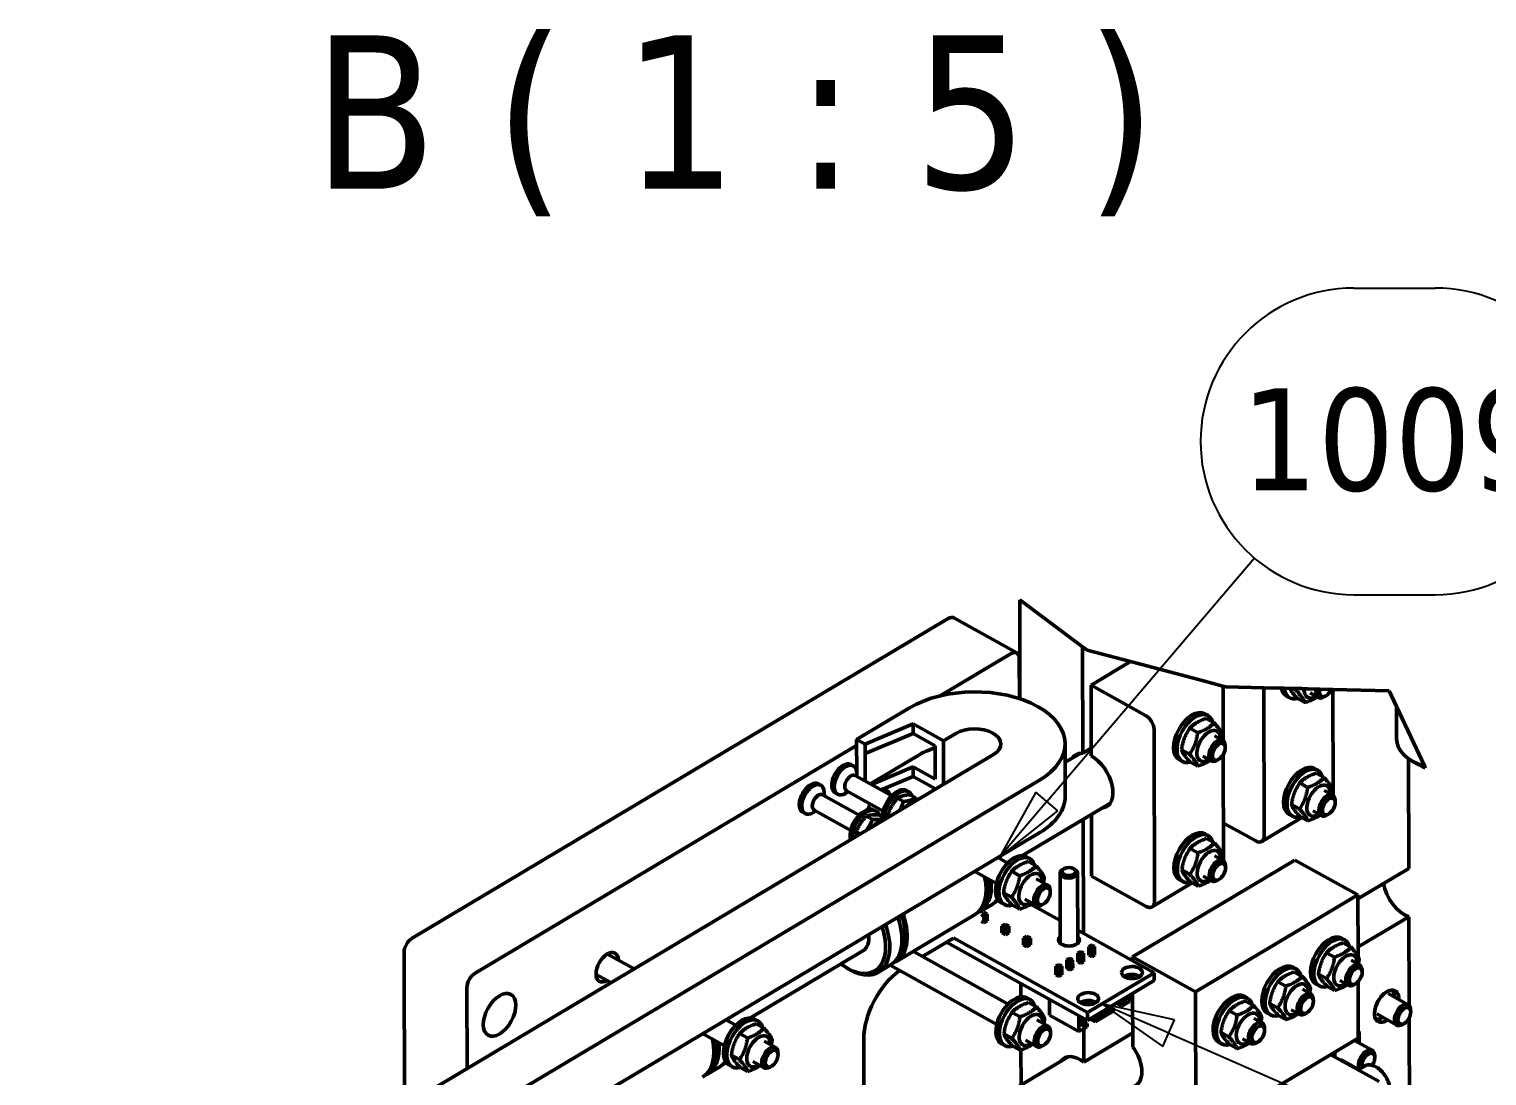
# Model space of a CAD drawing. Header units: millimetres. Extents: x -1901 to 2520, y -3919 to 1782.
# Drawn here: x 1171.3 to 1470.9, y 524.6 to 739.7 of the extents above; entities that cross this region are included whole.
import ezdxf

# ---------------------------------------------------------------- set-up
doc = ezdxf.new("R2010")
doc.units = ezdxf.units.MM
doc.header["$LTSCALE"] = 6
for name, color, linetype, lineweight in [('Break Line (ISO)', 7, 'Continuous', 50), ('Symbol (ISO)', 7, 'Continuous', 25), ('Visible (ISO)', 7, 'Continuous', 50)]:
    doc.layers.add(name, color=color, linetype=linetype, lineweight=lineweight)
doc.styles.add('Label Text (ISO)', font='tahoma.ttf')
doc.styles.add('Note Text (ISO)', font='tahoma.ttf')

# ---------------------------------------------------------------- blocks, each defined once
blk = doc.blocks.new('Balloon25')
at = {"layer": 'Symbol (ISO)'}
for p, q in [((240.59, 114.411), (243.376, 114.411)), ((230.075, 96.827), (237.186, 105.168)), ((240.59, 103.911), (243.376, 103.911)), ((229.695, 97.152), (228.453, 94.925)), ((230.456, 96.503), (229.695, 97.152)), ((230.075, 96.827), (228.453, 94.925)), ((228.453, 94.925), (230.456, 96.503))]:
    blk.add_line(p, q, dxfattribs=at)
at = {"layer": 'Symbol (ISO)', "flags": 128}
blk.add_lwpolyline([(229.695, 97.152), (228.453, 94.925)], dxfattribs=at)
at = {"layer": 'Symbol (ISO)'}
for centre, start, end in [((240.59, 109.161), 90, 270), ((243.376, 109.161), 270, 90)]:
    blk.add_arc(centre, 5.25, start, end, dxfattribs=at)
blk.add_solid([(229.695, 97.152), (228.453, 94.925), (230.456, 96.503), (229.695, 97.152)], dxfattribs=at)
at = {"layer": 'Symbol (ISO)', "insert": (241.983, 109.198), "char_height": 3.5, "attachment_point": 5, "style": 'Note Text (ISO)'}
blk.add_mtext('1009', dxfattribs=at)
blk = doc.blocks.new('Balloon29')
at = {"layer": 'Symbol (ISO)'}
for p, q in [((234.25, 88.892), (231.959, 89.894)), ((234.45, 89.35), (231.959, 89.894)), ((231.959, 89.894), (234.049, 88.433)), ((234.049, 88.433), (234.45, 89.35)), ((234.25, 88.892), (261.36, 77.022)), ((266.152, 80.174), (275.939, 80.174)), ((266.152, 69.674), (275.939, 69.674))]:
    blk.add_line(p, q, dxfattribs=at)
at = {"layer": 'Symbol (ISO)', "flags": 128}
blk.add_lwpolyline([(234.45, 89.35), (231.959, 89.894)], dxfattribs=at)
at = {"layer": 'Symbol (ISO)'}
for centre, start, end in [((266.152, 74.924), 90, 270), ((275.939, 74.924), 270, 90)]:
    blk.add_arc(centre, 5.25, start, end, dxfattribs=at)
blk.add_solid([(234.45, 89.35), (231.959, 89.894), (234.049, 88.433), (234.45, 89.35)], dxfattribs=at)
at = {"layer": 'Symbol (ISO)', "insert": (271.046, 74.961), "char_height": 3.5, "attachment_point": 5, "style": 'Note Text (ISO)'}
blk.add_mtext('20-1003', dxfattribs=at)

msp = doc.modelspace()

# ---------------------------------------------------------------- linework, layer by layer
at = {"layer": 'Break Line (ISO)'}
for p, q in [((1374.866, 622.375), (1387.804, 612.743)), ((1387.804, 612.743), (1388.704, 612.073)), ((1388.704, 612.073), (1397.629, 609.712)), ((1397.629, 609.712), (1412.625, 605.746)), ((1416.626, 604.687), (1412.625, 605.746)), ((1416.626, 604.687), (1417.261, 604.52)), ((1417.261, 604.52), (1425.035, 604.338)), ((1425.035, 604.338), (1428.625, 604.254)), ((1429.241, 604.239), (1428.625, 604.254)), ((1429.241, 604.239), (1430.372, 604.213)), ((1430.372, 604.213), (1430.975, 604.199)), ((1430.975, 604.199), (1432.044, 604.174)), ((1433.289, 604.144), (1434.07, 604.126)), ((1435.826, 604.085), (1434.07, 604.126)), ((1436.569, 604.068), (1438.921, 604.013)), ((1438.921, 604.013), (1439.249, 604.005)), ((1439.249, 604.005), (1450.796, 603.735)), ((1450.796, 603.735), (1452.303, 600.516)), ((1458.105, 588.127), (1452.303, 600.516))]:
    msp.add_line(p, q, dxfattribs=at)
for points, weights in [([(1432.044, 604.174), (1432.758, 604.157), (1433.289, 604.144)], [1.00395028528, 1.01292319763, 1]), ([(1435.826, 604.085), (1436.239, 604.075), (1436.569, 604.068)], [1, 1.00610346234, 1]), ([(1458.105, 588.127), (1458.161, 588.008), (1458.202, 587.92)], [1, 1.00279341537, 1])]:
    msp.add_rational_spline(points, weights, degree=2, dxfattribs=at)
at = {"layer": 'Visible (ISO)'}
for p, q in [((1374.866, 622.375), (1374.921, 602.071)), ((1249.988, 552.858), (1360.176, 618.558)), ((1374.278, 611.509), (1361.347, 618.693)), ((1358.531, 602.683), (1373.107, 611.374)), ((1387.804, 612.743), (1387.863, 590.882)), ((1374.782, 610.407), (1374.804, 602.109)), ((1397.629, 609.712), (1389.546, 604.893)), ((1389.546, 604.893), (1389.586, 590.321)), ((1389.546, 604.893), (1400.753, 598.667)), ((1416.703, 593.437), (1416.674, 604.208)), ((1425.035, 604.338), (1425.117, 573.859)), ((1429.652, 602.687), (1430.33, 602.295)), ((1431.757, 603.747), (1430.975, 604.199)), ((1433.472, 601.308), (1431.875, 602.23)), ((1434.546, 603.326), (1436.243, 602.346)), ((1437.807, 602.675), (1437.443, 602.465)), ((1439.308, 582.321), (1439.249, 604.005)), ((1352.23, 600.215), (1341.352, 593.729)), ((1452.303, 600.516), (1452.321, 593.817)), ((1343.077, 592.771), (1352.944, 596.904)), ((1352.944, 596.904), (1359.183, 593.438)), ((1352.944, 596.904), (1352.949, 594.941)), ((1412.88, 599.006), (1413.569, 598.623)), ((1414.815, 597.125), (1413.192, 598.027)), ((1343.077, 592.771), (1341.352, 593.729)), ((1341.352, 593.729), (1341.371, 586.89)), ((1352.949, 594.941), (1343.082, 590.808)), ((1357.464, 592.433), (1352.949, 594.941)), ((1361.713, 594.947), (1359.183, 593.438)), ((1359.183, 593.438), (1359.207, 584.516)), ((1402.483, 595.747), (1402.579, 560.421)), ((1411.441, 595.114), (1409.819, 596.015)), ((1414.871, 594.468), (1416.595, 593.51)), ((1171.271, 472.46), (1369.472, 590.636)), ((1262.919, 545.675), (1341.356, 592.443)), ((1343.082, 590.808), (1343.077, 592.771)), ((1343.097, 585.191), (1343.082, 590.808)), ((1353.978, 590.425), (1344.186, 584.586)), ((1357.483, 585.564), (1357.464, 592.433)), ((1384.222, 582.048), (1384.192, 592.842)), ((1387.273, 590.866), (1384.203, 589.035)), ((1387.863, 590.882), (1389.582, 591.907)), ((1409.764, 590.673), (1408.141, 591.575)), ((1412.54, 590.272), (1414.264, 589.314)), ((1416.77, 568.882), (1416.711, 590.636)), ((1417.11, 592.032), (1417.098, 592.463)), ((1340.168, 588.562), (1340.676, 588.279)), ((1344.383, 584.477), (1352.968, 588.072)), ((1352.968, 588.072), (1357.483, 585.564)), ((1352.968, 588.072), (1352.973, 586.11)), ((1407.635, 589.565), (1408.324, 589.182)), ((1411.46, 588.245), (1409.838, 589.146)), ((1415.791, 589.657), (1415.418, 589.439)), ((1435.485, 587.765), (1436.175, 587.382)), ((1454.816, 567.217), (1454.755, 589.78)), ((1456.49, 588.714), (1455.636, 589.207)), ((1174.641, 463.547), (1378.954, 585.368)), ((1333.49, 584.58), (1333.998, 584.298)), ((1341.031, 586.339), (1348.566, 582.153)), ((1341.392, 586.138), (1341.373, 586.83)), ((1352.973, 586.11), (1346.4, 583.356)), ((1357.584, 583.548), (1352.973, 586.11)), ((1434.046, 583.873), (1432.424, 584.774)), ((1437.42, 585.885), (1435.798, 586.786)), ((1334.353, 582.357), (1341.888, 578.171)), ((1334.714, 582.156), (1334.695, 582.848)), ((1336.939, 582.751), (1337.448, 582.468)), ((1339.644, 582.991), (1339.047, 582.642)), ((1339.283, 583.192), (1346.818, 579.006)), ((1349.752, 581.647), (1350.95, 580.981)), ((1352.053, 582.961), (1351.622, 583.201)), ((1352.316, 582.37), (1353.513, 581.704)), ((1437.476, 583.227), (1439.201, 582.269)), ((1330.261, 578.769), (1330.77, 578.486)), ((1332.966, 579.01), (1332.369, 578.66)), ((1332.605, 579.21), (1340.14, 575.024)), ((1345.375, 578.98), (1344.944, 579.219)), ((1347.886, 578.325), (1348.371, 578.055)), ((1393.419, 580.559), (1375.443, 569.841)), ((1389.619, 578.293), (1389.653, 565.642)), ((1430.24, 578.324), (1430.93, 577.941)), ((1432.369, 579.433), (1430.747, 580.334)), ((1435.145, 579.031), (1436.87, 578.073)), ((1438.397, 578.416), (1438.024, 578.199)), ((1439.716, 580.791), (1439.704, 581.222)), ((1343.382, 577.923), (1344.58, 577.258)), ((1345.847, 578.236), (1347.045, 577.571)), ((1387.9, 577.269), (1387.964, 553.849)), ((1416.749, 576.549), (1423.399, 572.855)), ((1424.622, 572.756), (1432.866, 577.671)), ((1434.066, 577.004), (1432.443, 577.905)), ((1177.977, 454.725), (1378.984, 574.574)), ((1341.306, 574.753), (1342.096, 574.314)), ((1412.947, 574.326), (1413.636, 573.943)), ((1414.882, 572.446), (1413.259, 573.347)), ((1370.395, 569.453), (1372.421, 568.328)), ((1376.977, 569.229), (1376.288, 569.612)), ((1411.508, 570.434), (1409.886, 571.336)), ((1414.938, 569.788), (1416.662, 568.83)), ((1365.628, 566.611), (1370.09, 564.132)), ((1374.849, 565.72), (1373.227, 566.621)), ((1378.223, 567.732), (1376.6, 568.633)), ((1383.19, 551.818), (1383.151, 566.27)), ((1383.931, 567.154), (1383.67, 567.001)), ((1385.966, 567.159), (1386.228, 567.008)), ((1386.79, 551.828), (1386.751, 566.28)), ((1431.45, 568.94), (1398.059, 549.031)), ((1409.831, 565.994), (1408.208, 566.895)), ((1417.177, 567.353), (1417.165, 567.784)), ((1431.45, 568.94), (1444.381, 561.756)), ((1444.383, 560.996), (1454.816, 567.217)), ((1378.279, 565.074), (1380.607, 563.781)), ((1389.653, 565.642), (1400.86, 559.416)), ((1402.084, 559.317), (1410.327, 564.232)), ((1407.702, 564.885), (1408.391, 564.502)), ((1411.527, 563.566), (1409.905, 564.467)), ((1412.607, 565.592), (1414.331, 564.634)), ((1415.858, 564.978), (1415.485, 564.76)), ((1373.172, 561.28), (1371.549, 562.181)), ((1375.948, 560.878), (1378.276, 559.585)), ((1381.122, 562.303), (1381.11, 562.734)), ((1444.381, 561.756), (1410.991, 541.847)), ((1444.415, 549.092), (1444.381, 561.756)), ((1365.596, 557.683), (1349.402, 548.027)), ((1369.186, 559.823), (1366.681, 558.33)), ((1367.475, 557.416), (1366.936, 557.716)), ((1367.102, 558.011), (1367.469, 557.808)), ((1367.469, 557.808), (1367.844, 558.032)), ((1367.475, 557.416), (1367.469, 557.808)), ((1368.184, 557.839), (1367.475, 557.416)), ((1367.475, 557.416), (1367.478, 556.042)), ((1367.844, 558.032), (1367.478, 558.235)), ((1368.184, 557.839), (1367.844, 558.032)), ((1368.184, 557.839), (1368.188, 556.465)), ((1371.732, 559.788), (1371.043, 560.171)), ((1374.868, 558.851), (1373.246, 559.752)), ((1377.102, 559.883), (1383.177, 556.508)), ((1377.266, 559.996), (1377.633, 559.588)), ((1377.944, 559.769), (1378.58, 559.062)), ((1378.334, 559.555), (1378.334, 559.335)), ((1379.803, 559.928), (1379.43, 559.71)), ((1454.843, 557.302), (1444.41, 551.082)), ((1454.893, 539.068), (1454.843, 557.302)), ((1366.94, 556.342), (1367.478, 556.042)), ((1367.478, 556.042), (1368.188, 556.465)), ((1371.182, 555.357), (1371.891, 555.78)), ((1371.521, 555.557), (1371.182, 555.357)), ((1371.182, 555.357), (1371.185, 553.983)), ((1371.914, 554.95), (1371.182, 555.357)), ((1371.896, 555.781), (1371.521, 555.557)), ((1371.521, 555.557), (1371.908, 555.341)), ((1371.896, 555.781), (1371.891, 555.78)), ((1372.284, 555.565), (1371.896, 555.781)), ((1371.908, 555.341), (1372.284, 555.565)), ((1371.914, 554.95), (1371.908, 555.341)), ((1372.624, 555.373), (1371.914, 554.95)), ((1371.914, 554.95), (1371.918, 553.576)), ((1372.624, 555.373), (1372.284, 555.565)), ((1372.624, 555.373), (1372.628, 553.999)), ((1386.783, 554.505), (1402.502, 545.772)), ((1354.881, 549.135), (1361.226, 552.918)), ((1388.817, 535.99), (1359.837, 552.09)), ((1388.812, 537.61), (1361.226, 552.935)), ((1371.185, 553.983), (1371.918, 553.576)), ((1371.918, 553.576), (1372.628, 553.999)), ((1375.621, 552.89), (1376.331, 553.314)), ((1375.96, 553.09), (1375.621, 552.89)), ((1375.621, 552.89), (1375.625, 551.517)), ((1376.354, 552.483), (1375.621, 552.89)), ((1375.625, 551.517), (1376.358, 551.11)), ((1376.336, 553.314), (1375.96, 553.09)), ((1375.96, 553.09), (1376.348, 552.875)), ((1376.336, 553.314), (1376.331, 553.314)), ((1376.724, 553.099), (1376.336, 553.314)), ((1376.348, 552.875), (1376.724, 553.099)), ((1376.354, 552.483), (1376.348, 552.875)), ((1377.064, 552.906), (1376.354, 552.483)), ((1376.354, 552.483), (1376.358, 551.11)), ((1376.358, 551.11), (1377.067, 551.533)), ((1377.064, 552.906), (1376.724, 553.099)), ((1377.064, 552.906), (1377.067, 551.533)), ((1389.068, 551.129), (1389.653, 551.477)), ((1389.407, 551.329), (1389.068, 551.129)), ((1389.658, 551.478), (1389.407, 551.329)), ((1389.407, 551.329), (1389.666, 551.185)), ((1389.658, 551.478), (1389.653, 551.477)), ((1389.916, 551.335), (1389.658, 551.478)), ((1389.666, 551.185), (1389.916, 551.335)), ((1390.256, 551.142), (1389.916, 551.335)), ((1441.015, 552.895), (1441.704, 552.512)), ((1442.95, 551.015), (1441.327, 551.916)), ((1248.409, 518.453), (1248.324, 549.9)), ((1290.127, 549.628), (1295.597, 546.589)), ((1342.63, 550.276), (1319.514, 536.494)), ((1353.006, 550.176), (1372.5, 539.346)), ((1384.561, 548.441), (1385.145, 548.79)), ((1384.9, 548.641), (1384.561, 548.441)), ((1385.164, 548.106), (1384.561, 548.441)), ((1384.566, 546.675), (1384.561, 548.441)), ((1385.15, 548.791), (1384.9, 548.641)), ((1384.9, 548.641), (1385.158, 548.498)), ((1385.15, 548.791), (1385.145, 548.79)), ((1385.409, 548.647), (1385.15, 548.791)), ((1385.158, 548.498), (1385.409, 548.647)), ((1385.164, 548.106), (1385.158, 548.498)), ((1385.749, 548.454), (1385.164, 548.106)), ((1385.749, 548.454), (1385.409, 548.647)), ((1385.749, 548.454), (1385.753, 546.688)), ((1386.815, 549.785), (1387.399, 550.133)), ((1387.153, 549.985), (1386.815, 549.785)), ((1387.418, 549.45), (1386.815, 549.785)), ((1386.819, 548.019), (1386.815, 549.785)), ((1387.404, 550.134), (1387.153, 549.985)), ((1387.153, 549.985), (1387.412, 549.841)), ((1387.404, 550.134), (1387.399, 550.133)), ((1387.662, 549.991), (1387.404, 550.134)), ((1387.412, 549.841), (1387.662, 549.991)), ((1387.418, 549.45), (1387.412, 549.841)), ((1388.002, 549.798), (1387.418, 549.45)), ((1387.423, 547.684), (1387.418, 549.45)), ((1388.002, 549.798), (1387.662, 549.991)), ((1388.002, 549.798), (1388.007, 548.032)), ((1389.672, 550.794), (1389.068, 551.129)), ((1389.073, 549.363), (1389.068, 551.129)), ((1389.677, 549.027), (1389.073, 549.363)), ((1389.672, 550.794), (1389.666, 551.185)), ((1390.256, 551.142), (1389.672, 550.794)), ((1389.677, 549.027), (1389.672, 550.794)), ((1390.261, 549.376), (1389.677, 549.027)), ((1390.256, 551.142), (1390.261, 549.376)), ((1398.059, 549.031), (1398.062, 548.239)), ((1398.059, 549.031), (1410.991, 541.847)), ((1439.576, 549.003), (1437.954, 549.904)), ((1443.006, 548.357), (1444.73, 547.399)), ((1287.796, 545.432), (1290.83, 543.746)), ((1339.43, 546.684), (1339.84, 546.447)), ((1348.317, 547.38), (1345.812, 545.887)), ((1348.238, 547.333), (1370.169, 535.15)), ((1382.307, 547.097), (1382.891, 547.446)), ((1382.646, 547.297), (1382.307, 547.097)), ((1382.91, 546.762), (1382.307, 547.097)), ((1382.312, 545.331), (1382.307, 547.097)), ((1382.915, 544.996), (1382.312, 545.331)), ((1382.896, 547.447), (1382.646, 547.297)), ((1382.646, 547.297), (1382.904, 547.154)), ((1382.896, 547.447), (1382.891, 547.446)), ((1383.155, 547.303), (1382.896, 547.447)), ((1382.904, 547.154), (1383.155, 547.303)), ((1382.91, 546.762), (1382.904, 547.154)), ((1383.495, 547.111), (1382.91, 546.762)), ((1382.915, 544.996), (1382.91, 546.762)), ((1383.5, 545.344), (1382.915, 544.996)), ((1383.495, 547.111), (1383.155, 547.303)), ((1383.495, 547.111), (1383.5, 545.344)), ((1385.169, 546.34), (1384.566, 546.675)), ((1385.169, 546.34), (1385.164, 548.106)), ((1385.753, 546.688), (1385.169, 546.34)), ((1387.423, 547.684), (1386.819, 548.019)), ((1388.007, 548.032), (1387.423, 547.684)), ((1402.502, 545.772), (1388.812, 537.61)), ((1397.088, 545.331), (1396.431, 544.939)), ((1397.429, 544.619), (1397.427, 545.398)), ((1398.069, 545.433), (1398.071, 544.587)), ((1402.507, 544.153), (1402.502, 545.772)), ((1430.997, 546.922), (1431.687, 546.539)), ((1432.932, 545.042), (1431.31, 545.943)), ((1437.899, 544.563), (1436.276, 545.464)), ((1445.245, 545.921), (1445.233, 546.352)), ((1261.3, 526.139), (1261.255, 542.717)), ((1375.08, 543.622), (1375.087, 540.836)), ((1402.507, 544.153), (1388.817, 535.99)), ((1429.559, 543.03), (1427.936, 543.931)), ((1432.989, 542.384), (1434.713, 541.426)), ((1435.77, 543.454), (1436.459, 543.071)), ((1439.595, 542.134), (1437.973, 543.035)), ((1440.675, 544.161), (1442.399, 543.203)), ((1443.926, 543.546), (1443.553, 543.329)), ((1444.461, 532.318), (1444.429, 543.959)), ((1377.056, 540.247), (1376.366, 540.63)), ((1378.301, 538.75), (1376.679, 539.651)), ((1380.98, 537.065), (1380.972, 540.349)), ((1387.436, 539.576), (1388.093, 539.968)), ((1389.381, 540.047), (1388.143, 539.31)), ((1388.889, 539.497), (1388.665, 539.621)), ((1388.889, 539.497), (1388.888, 539.754)), ((1389.228, 539.697), (1388.889, 539.497)), ((1389.227, 539.956), (1389.228, 539.697)), ((1389.228, 539.697), (1389.478, 539.846)), ((1389.478, 539.846), (1389.478, 540.035)), ((1394.694, 539.495), (1395.773, 538.895)), ((1395.771, 539.582), (1395.289, 539.85)), ((1395.771, 539.582), (1396.856, 540.229)), ((1395.771, 539.582), (1395.773, 538.895)), ((1397.442, 539.891), (1395.773, 538.895)), ((1396.374, 540.497), (1396.856, 540.229)), ((1396.856, 540.229), (1396.854, 540.783)), ((1397.442, 539.891), (1397.439, 541.131)), ((1398.08, 541.514), (1398.11, 530.569)), ((1410.991, 541.847), (1411.071, 512.409)), ((1420.98, 540.95), (1421.67, 540.566)), ((1422.915, 539.069), (1421.293, 539.971)), ((1427.882, 538.59), (1426.259, 539.491)), ((1435.228, 539.948), (1435.216, 540.38)), ((1450.573, 541.506), (1454.71, 539.208)), ((1374.928, 536.738), (1373.305, 537.639)), ((1387.049, 533.694), (1380.98, 537.065)), ((1387.049, 533.694), (1387.041, 536.977)), ((1387.627, 536.651), (1387.632, 534.729)), ((1388.011, 536.438), (1388.013, 535.768)), ((1388.817, 535.99), (1388.812, 537.61)), ((1390.387, 536.372), (1389.905, 536.639)), ((1390.387, 536.372), (1394.101, 538.587)), ((1390.387, 536.372), (1390.388, 535.685)), ((1394.103, 537.9), (1390.388, 535.685)), ((1393.619, 538.854), (1394.101, 538.587)), ((1394.101, 538.587), (1394.103, 537.9)), ((1419.542, 537.058), (1417.919, 537.959)), ((1422.972, 536.411), (1424.696, 535.454)), ((1425.753, 537.481), (1426.442, 537.098)), ((1429.578, 536.161), (1427.956, 537.063)), ((1430.658, 538.188), (1432.382, 537.23)), ((1433.909, 537.574), (1433.536, 537.356)), ((1448.241, 537.31), (1452.379, 535.012)), ((1454.961, 513.965), (1454.9, 536.468)), ((1455.226, 537.73), (1455.214, 538.161)), ((1314.467, 536.106), (1316.493, 534.98)), ((1321.049, 535.881), (1320.359, 536.265)), ((1322.294, 534.384), (1320.671, 535.286)), ((1378.358, 536.092), (1380.685, 534.799)), ((1381.2, 533.321), (1381.189, 533.753)), ((1388.719, 534.689), (1387.049, 533.694)), ((1387.629, 535.981), (1388.717, 535.376)), ((1387.632, 534.729), (1388.717, 535.376)), ((1388.017, 534.271), (1388.036, 527.4)), ((1388.036, 527.4), (1398.102, 533.402)), ((1388.717, 535.376), (1388.719, 534.689)), ((1389.309, 536.284), (1390.388, 535.685)), ((1417.865, 532.617), (1416.242, 533.519)), ((1425.211, 533.976), (1425.199, 534.407)), ((1444.457, 533.774), (1444.592, 533.699)), ((1453.906, 535.355), (1453.534, 535.137)), ((1309.699, 533.264), (1314.162, 530.784)), ((1318.92, 532.372), (1317.298, 533.274)), ((1322.35, 531.726), (1324.678, 530.433)), ((1342.867, 508.915), (1342.804, 532.105)), ((1371.811, 530.806), (1371.122, 531.189)), ((1373.251, 532.298), (1371.628, 533.199)), ((1374.947, 529.869), (1373.324, 530.771)), ((1376.027, 531.896), (1378.354, 530.603)), ((1379.881, 530.947), (1379.509, 530.729)), ((1411.071, 512.409), (1444.461, 532.318)), ((1415.736, 531.509), (1416.425, 531.125)), ((1419.561, 530.189), (1417.938, 531.09)), ((1420.641, 532.215), (1422.365, 531.258)), ((1423.892, 531.601), (1423.519, 531.383)), ((1443.7, 531.864), (1447.334, 529.845)), ((1317.243, 527.932), (1315.621, 528.833)), ((1320.019, 527.53), (1322.347, 526.237)), ((1325.193, 528.955), (1325.181, 529.387)), ((1384.86, 528.519), (1334.839, 498.694)), ((1375.117, 529.927), (1375.137, 522.722)), ((1438.798, 528.941), (1448.74, 523.419)), ((1440.865, 527.948), (1444.54, 525.906)), ((1447.849, 528.367), (1447.837, 528.799)), ((1313.257, 526.476), (1310.753, 524.983)), ((1315.804, 526.44), (1315.114, 526.824)), ((1318.939, 525.504), (1317.317, 526.405)), ((1323.874, 526.581), (1323.501, 526.363)), ((1445.707, 526.602), (1444.406, 525.826))]:
    msp.add_line(p, q, dxfattribs=at)
for centre, major_axis, ratio, start_param, end_param in [((1360.181, 616.595), (1.166, 2.098), 0.5697639, 0, 0.7759504), ((1373.112, 609.411), (1.166, 2.098), 0.5697639, 5.4883394, 7.0591358), ((1365.592, 592.792), (18.6, 0.051), 0.5755904, 5.5123205, 8.6539131), ((1414.95, 605.166), (-1.229, 2.061), 0.5865704, 3.9219038, 4.1549263), ((1432.352, 607.364), (-2.7, -4.677), 0.5773503, 5.716882, 6.2831853), ((1433.03, 606.972), (-2.7, -4.677), 0.5773503, 5.6217178, 6.8038771), ((1435.746, 605.404), (-1.74, -3.014), 0.5773503, 5.4418793, 7.0929689), ((1437.443, 604.424), (-1.2, -2.078), 0.5773503, 5.1896277, 7.0685835), ((1437.807, 604.214), (-0.942, -1.632), 0.5773503, 5.1192817, 8.0584239), ((1410.257, 594.285), (-2.622, -4.72), 0.5697639, 3.1415927, 6.2831853), ((1410.947, 593.902), (-2.622, -4.72), 0.5697639, 2.6252669, 6.7995111), ((1400.759, 596.705), (1.229, -2.061), 0.5865704, 0.7803111, 2.3511075), ((1365.592, 592.792), (5.4, 0.015), 0.5755904, 5.5123205, 8.6539131), ((1413.705, 592.37), (1.69, 3.042), 0.5697639, 5.4734017, 10.2345615), ((1415.43, 591.412), (1.166, 2.098), 0.5697639, 5.5171202, 10.190843), ((1463.721, 593.848), (-11.4, -0.031), 0.5755904, 0, 1.0540973), ((1365.616, 583.96), (-16.2, -0.044), 0.5755904, 5.2380807, 5.5123205), ((1389.6, 585.268), (-3.165, 5.308), 0.5865704, 5.89154, 6.5251304), ((1389.6, 585.268), (3.165, -5.308), 0.5865704, 6.0412402, 8.6342928), ((1338.553, 585.656), (1.614, 2.906), 0.5697639, 0, 3.1415927), ((1339.062, 585.374), (1.614, 2.906), 0.5697639, 5.5171202, 10.190843), ((1432.863, 583.044), (-2.622, -4.72), 0.5697639, 3.1415927, 6.2831853), ((1433.552, 582.661), (-2.622, -4.72), 0.5697639, 2.6252669, 6.7995111), ((1463.724, 592.867), (-10.2, -0.028), 0.5755904, 0.7808465, 0.9971814), ((1331.875, 581.674), (1.614, 2.906), 0.5697639, 0, 3.1415927), ((1332.384, 581.392), (1.614, 2.906), 0.5697639, 5.5171202, 10.190843), ((1340.157, 584.765), (0.874, 1.573), 0.5697639, 0, 3.1415927), ((1436.311, 581.129), (1.69, 3.042), 0.5697639, 5.4734017, 10.2345615), ((1333.479, 580.784), (0.874, 1.573), 0.5697639, 0, 3.1415927), ((1346.018, 580.25), (1.603, 2.885), 0.5697639, 5.78609, 6.7802807), ((1349.582, 579.529), (2.04, 3.671), 0.5697639, 0, 2.3475689), ((1350.013, 579.29), (2.04, 3.671), 0.5697639, 5.8490437, 8.6637975), ((1365.622, 581.997), (18.6, 0.051), 0.5755904, 5.5123205, 6.2831853), ((1438.035, 580.171), (1.166, 2.098), 0.5697639, 5.5171202, 10.190843), ((1437.584, 583.278), (-1.229, 2.061), 0.5865704, 3.8590706, 3.9219038), ((1342.904, 575.548), (2.04, 3.671), 0.5697639, 0, 2.5671213), ((1343.335, 575.308), (2.04, 3.671), 0.5697639, 5.8319774, 8.7042776), ((1346.018, 580.25), (1.603, 2.885), 0.5697639, 1.7843536, 2.1822837), ((1352.082, 578.141), (-1.34, -2.413), 0.5697639, 3.5726709, 4.2624153), ((1345.404, 574.159), (-1.34, -2.413), 0.5697639, 3.5726709, 4.2624153), ((1410.324, 569.606), (-2.622, -4.72), 0.5697639, 3.1415927, 6.2831853), ((1411.014, 569.223), (-2.622, -4.72), 0.5697639, 2.6252669, 6.7995111), ((1423.393, 574.817), (1.229, -2.061), 0.5865704, 5.4927001, 7.0634964), ((1373.665, 564.891), (2.622, 4.72), 0.5697639, 0, 3.1415927), ((1374.355, 564.508), (2.622, 4.72), 0.5697639, 5.7668595, 9.9411037), ((1363.347, 569.615), (-5.838, 9.792), 0.5865704, 4.3370262, 4.3773843), ((1363.765, 569.864), (5.531, -9.276), 0.5865704, 1.1606035, 1.2163845), ((1413.772, 567.69), (1.69, 3.042), 0.5697639, 5.4734017, 10.2345615), ((1384.951, 566.275), (-1.8, -0.005), 0.5755904, 5.5023388, 10.2056245), ((1415.497, 566.732), (1.166, 2.098), 0.5697639, 5.5171202, 10.190843), ((1415.046, 569.84), (-1.229, 2.061), 0.5865704, 3.8590706, 3.9219038), ((1359.758, 567.475), (5.838, -9.792), 0.5865704, 0, 1.0407961), ((1360.843, 568.122), (5.838, -9.792), 0.5865704, 6.1885729, 7.1870794), ((1360.843, 568.122), (5.531, -9.276), 0.5865704, 0.1876763, 0.910798), ((1377.113, 562.976), (1.69, 3.042), 0.5697639, 5.4734017, 10.2345615), ((1379.441, 561.683), (1.166, 2.098), 0.5697639, 5.5171202, 10.190843), ((1453.968, 562.739), (3.165, -5.308), 0.5865704, 4.127494, 5.6881162), ((1363.347, 569.615), (5.838, -9.792), 0.5865704, 0, 0.2299876), ((1400.855, 561.379), (1.229, -2.061), 0.5865704, 5.4927001, 7.0634964), ((1343.564, 557.819), (5.838, -9.792), 0.5865704, 6.1885729, 7.5189769), ((1343.564, 557.819), (5.531, -9.276), 0.5865704, 0.1876763, 1.2163845), ((1339.557, 555.43), (5.531, -9.276), 0.5865704, 5.30142, 7.4995698), ((1339.974, 555.679), (5.838, -9.792), 0.5865704, 5.4732362, 7.5189769), ((1342.478, 557.172), (5.838, -9.792), 0.5865704, 0, 1.2357916), ((1249.993, 550.896), (-1.166, -2.098), 0.5697639, 3.9175431, 5.4883394), ((1339.557, 555.43), (3.073, -5.153), 0.5865704, 0, 0.8960877), ((1384.988, 552.495), (-2.145, -0.006), 0.5755904, 5.7081274, 9.9998358), ((1438.392, 548.174), (-2.622, -4.72), 0.5697639, 3.1415927, 6.2831853), ((1439.082, 547.791), (-2.622, -4.72), 0.5697639, 2.6252669, 6.7995111), ((1290.089, 546.903), (-1.603, -2.885), 0.5697639, 2.3851363, 7.0396417), ((1441.84, 546.259), (1.69, 3.042), 0.5697639, 5.4734017, 10.2345615), ((1262.924, 543.712), (1.166, 2.098), 0.5697639, 0.7759504, 2.3467468), ((1351.152, 537.083), (-5.828, -10.49), 0.5697639, 4.0323343, 5.4883394), ((1397.944, 544.2), (2.145, 0.006), 0.5755904, 1.9795891, 2.4264763), ((1397.944, 544.2), (2.145, 0.006), 0.5755904, 0.7151163, 1.9795891), ((1428.375, 542.202), (-2.622, -4.72), 0.5697639, 3.1415927, 6.2831853), ((1429.065, 541.819), (-2.622, -4.72), 0.5697639, 2.6252669, 6.7995111), ((1443.565, 545.301), (1.166, 2.098), 0.5697639, 5.5171202, 10.190843), ((1431.823, 540.286), (1.69, 3.042), 0.5697639, 5.4734017, 10.2345615), ((1373.744, 535.91), (2.622, 4.72), 0.5697639, 0, 3.1415927), ((1374.434, 535.527), (2.622, 4.72), 0.5697639, 5.7668595, 9.9411037), ((1388.949, 538.837), (2.145, 0.006), 0.5755904, 1.9795891, 2.4264763), ((1388.949, 538.837), (2.145, 0.006), 0.5755904, 0.7151163, 1.9795891), ((1418.358, 536.229), (-2.622, -4.72), 0.5697639, 3.1415927, 6.2831853), ((1419.048, 535.846), (-2.622, -4.72), 0.5697639, 2.6252669, 6.7995111), ((1433.547, 539.328), (1.166, 2.098), 0.5697639, 5.5171202, 10.190843), ((1450.294, 538.915), (-1.748, -3.147), 0.5697639, 2.300524, 7.124254), ((1449.407, 539.408), (1.69, 3.042), 0.5697639, 5.4734017, 6.0945808), ((1453.545, 537.11), (1.166, 2.098), 0.5697639, 5.5171202, 10.190843), ((1317.736, 531.544), (2.622, 4.72), 0.5697639, 0, 3.1415926), ((1318.426, 531.161), (2.622, 4.72), 0.5697639, 5.7668595, 9.9411037), ((1307.836, 536.516), (5.531, -9.276), 0.5865704, 1.1606035, 1.2163845), ((1377.192, 533.994), (1.69, 3.042), 0.5697639, 5.4734017, 10.2345615), ((1421.806, 534.313), (1.69, 3.042), 0.5697639, 5.4734017, 10.2345615), ((1449.407, 539.408), (-1.69, -3.042), 0.5697639, 0.1886045, 0.8097836), ((1307.419, 536.267), (-5.838, 9.792), 0.5865704, 4.3370262, 4.3773843), ((1379.52, 532.701), (1.166, 2.098), 0.5697639, 5.5171202, 10.190843), ((1423.53, 533.356), (1.166, 2.098), 0.5697639, 5.5171202, 10.190843), ((1303.829, 534.127), (5.838, -9.792), 0.5865704, 0, 1.0407961), ((1304.914, 534.774), (5.838, -9.792), 0.5865704, 6.1885729, 7.1870794), ((1304.914, 534.774), (5.531, -9.276), 0.5865704, 0.1876763, 0.910798), ((1321.185, 529.628), (1.69, 3.042), 0.5697639, 5.4734017, 10.2345615), ((1323.512, 528.335), (1.166, 2.098), 0.5697639, 5.5171202, 10.190843), ((1395.534, 527.898), (3.165, -5.308), 0.5865704, 6.114531, 8.0124619), ((1442.031, 530.046), (1.69, 3.042), 0.5697639, 5.4734017, 5.7812492), ((1307.419, 536.267), (5.838, -9.792), 0.5865704, 0, 0.2299876), ((1387.187, 522.921), (-3.165, 5.308), 0.5865704, 5.297284, 6.5251304), ((1442.031, 530.046), (-1.69, -3.042), 0.5697639, 5.1954296, 5.5284997), ((1446.169, 527.747), (1.166, 2.098), 0.5697639, 5.5171202, 9.0880199), ((1446.539, 527.541), (0.915, 1.648), 0.5697639, 4.5564788, 8.9209616), ((1442.031, 530.046), (1.69, 3.042), 0.5697639, 3.8962782, 3.9513762)]:
    msp.add_ellipse(centre, major_axis=major_axis, ratio=ratio, start_param=start_param, end_param=end_param, dxfattribs=at)
for centre, major_axis, ratio in [((1415.8, 591.206), (0.915, 1.648), 0.5697639), ((1438.405, 579.965), (0.915, 1.648), 0.5697639), ((1384.95, 566.576), (1.432, 0.004), 0.5755904), ((1415.867, 566.527), (0.915, 1.648), 0.5697639), ((1379.811, 561.477), (0.915, 1.648), 0.5697639), ((1397.939, 545.819), (-2.145, -0.006), 0.5755904), ((1443.935, 545.095), (0.915, 1.648), 0.5697639), ((1267.959, 537.131), (2.331, 4.196), 0.5697639), ((1388.945, 540.456), (-2.145, -0.006), 0.5755904), ((1433.918, 539.123), (0.915, 1.648), 0.5697639), ((1453.915, 536.904), (0.915, 1.648), 0.5697639), ((1379.89, 532.495), (0.915, 1.648), 0.5697639), ((1423.901, 533.15), (0.915, 1.648), 0.5697639), ((1323.883, 528.13), (0.915, 1.648), 0.5697639)]:
    msp.add_ellipse(centre, major_axis=major_axis, ratio=ratio, dxfattribs=at)
for points, weights in [([(1430.372, 604.213), (1430.784, 603.444), (1431.875, 602.23)], [1.05246720707, 1.12122180385, 1]), ([(1431.757, 603.747), (1431.909, 603.963), (1432.044, 604.174)], [1, 1.01528055466, 1.02754243398]), ([(1433.472, 601.308), (1433.11, 602.241), (1431.757, 603.747)], [1, 1.15470053838, 1]), ([(1435.99, 602.492), (1435.036, 601.806), (1433.472, 601.308)], [1.06762430639, 1.10477846345, 1]), ([(1413.192, 598.027), (1411.002, 597.3), (1409.819, 596.015)], [1, 1.15470053838, 1]), ([(1411.441, 595.114), (1413.631, 595.84), (1414.815, 597.125)], [1, 1.15470053838, 1]), ([(1414.815, 597.125), (1416.166, 595.632), (1416.511, 594.697)], [1, 1.15470053838, 1]), ([(1409.819, 596.015), (1408.477, 594.074), (1408.141, 591.575)], [1, 1.15470053838, 1]), ([(1409.764, 590.673), (1411.105, 592.614), (1411.441, 595.114)], [1, 1.15470053838, 1]), ([(1416.511, 594.697), (1416.436, 594.142), (1416.331, 593.657)], [1, 1.0306556017, 1.04916171866]), ([(1408.141, 591.575), (1408.487, 590.64), (1409.838, 589.146)], [1, 1.15470053838, 1]), ([(1411.46, 588.245), (1411.115, 589.18), (1409.764, 590.673)], [1, 1.15470053838, 1]), ([(1413.974, 589.475), (1413.031, 588.766), (1411.46, 588.245)], [1.06646153698, 1.10637175033, 1]), ([(1432.424, 584.774), (1431.083, 582.833), (1430.747, 580.334)], [1, 1.15470053838, 1]), ([(1435.798, 586.786), (1433.608, 586.059), (1432.424, 584.774)], [1, 1.15470053838, 1]), ([(1434.046, 583.873), (1436.236, 584.599), (1437.42, 585.885)], [1, 1.15470053838, 1]), ([(1437.42, 585.885), (1438.771, 584.391), (1439.116, 583.456)], [1, 1.15470053838, 1]), ([(1349.752, 581.647), (1348.424, 580.205), (1347.886, 578.325)], [1, 1.15470053838, 1]), ([(1352.316, 582.37), (1350.639, 582.228), (1349.752, 581.647)], [1, 1.15470053838, 1]), ([(1350.95, 580.981), (1352.627, 581.123), (1353.513, 581.704)], [1, 1.15470053838, 1]), ([(1353.513, 581.704), (1353.631, 581.464), (1353.726, 581.248)], [1, 1.02166974971, 1.03726869892]), ([(1432.369, 579.433), (1433.711, 581.373), (1434.046, 583.873)], [1, 1.15470053838, 1]), ([(1439.116, 583.456), (1439.042, 582.901), (1438.936, 582.416)], [1, 1.0306556017, 1.04916171866]), ([(1347.886, 578.325), (1347.874, 578.048), (1347.903, 577.776)], [1, 1.03556601706, 1.05477861243]), ([(1350.194, 579.142), (1350.651, 579.937), (1350.95, 580.981)], [1.07723033721, 1.08039604842, 1]), ([(1430.747, 580.334), (1431.092, 579.399), (1432.443, 577.905)], [1, 1.15470053838, 1]), ([(1434.066, 577.004), (1433.72, 577.939), (1432.369, 579.433)], [1, 1.15470053838, 1]), ([(1343.382, 577.923), (1341.949, 576.558), (1341.306, 574.753)], [1, 1.15470053838, 1]), ([(1345.847, 578.236), (1344.22, 578.299), (1343.382, 577.923)], [1, 1.15470053838, 1]), ([(1343.44, 575.115), (1344.14, 576.024), (1344.58, 577.258)], [1.0702104422, 1.10085064236, 1]), ([(1344.58, 577.258), (1346.208, 577.195), (1347.045, 577.571)], [1, 1.15470053838, 1]), ([(1347.045, 577.571), (1347.092, 577.441), (1347.133, 577.317)], [1, 1.01071616758, 1.01994770881]), ([(1436.58, 578.234), (1435.637, 577.525), (1434.066, 577.004)], [1.06646153698, 1.10637175033, 1]), ([(1341.306, 574.753), (1341.227, 574.279), (1341.253, 573.811)], [1, 1.05544053533, 1.07114426056]), ([(1413.259, 573.347), (1411.07, 572.621), (1409.886, 571.336)], [1, 1.15470053838, 1]), ([(1411.508, 570.434), (1413.698, 571.161), (1414.882, 572.446)], [1, 1.15470053838, 1]), ([(1414.882, 572.446), (1416.233, 570.953), (1416.578, 570.018)], [1, 1.15470053838, 1]), ([(1409.886, 571.336), (1408.544, 569.395), (1408.208, 566.895)], [1, 1.15470053838, 1]), ([(1409.831, 565.994), (1411.172, 567.935), (1411.508, 570.434)], [1, 1.15470053838, 1]), ([(1416.578, 570.018), (1416.503, 569.463), (1416.398, 568.977)], [1, 1.0306556017, 1.04916171866]), ([(1373.227, 566.621), (1371.885, 564.68), (1371.549, 562.181)], [1, 1.15470053838, 1]), ([(1376.6, 568.633), (1374.411, 567.906), (1373.227, 566.621)], [1, 1.15470053838, 1]), ([(1374.849, 565.72), (1377.039, 566.446), (1378.223, 567.732)], [1, 1.15470053838, 1]), ([(1378.223, 567.732), (1379.574, 566.238), (1379.919, 565.303)], [1, 1.15470053838, 1]), ([(1408.208, 566.895), (1408.554, 565.96), (1409.905, 564.467)], [1, 1.15470053838, 1]), ([(1373.172, 561.28), (1374.513, 563.22), (1374.849, 565.72)], [1, 1.15470053838, 1]), ([(1379.919, 565.303), (1379.844, 564.748), (1379.739, 564.263)], [1, 1.03065560169, 1.04916171865]), ([(1411.527, 563.566), (1411.182, 564.5), (1409.831, 565.994)], [1, 1.15470053838, 1]), ([(1414.041, 564.795), (1413.099, 564.087), (1411.527, 563.566)], [1.06646153698, 1.10637175033, 1]), ([(1371.549, 562.181), (1371.895, 561.246), (1373.246, 559.752)], [1, 1.15470053838, 1]), ([(1374.868, 558.851), (1374.523, 559.786), (1373.172, 561.28)], [1, 1.15470053838, 1]), ([(1377.382, 560.081), (1376.44, 559.372), (1374.868, 558.851)], [1.06646153697, 1.10637175034, 1]), ([(1441.327, 551.916), (1439.137, 551.189), (1437.954, 549.904)], [1, 1.15470053838, 1]), ([(1437.954, 549.904), (1436.612, 547.963), (1436.276, 545.464)], [1, 1.15470053838, 1]), ([(1437.899, 544.563), (1439.24, 546.503), (1439.576, 549.003)], [1, 1.15470053838, 1]), ([(1439.576, 549.003), (1441.766, 549.729), (1442.95, 551.015)], [1, 1.15470053838, 1]), ([(1442.95, 551.015), (1444.301, 549.521), (1444.646, 548.586)], [1, 1.15470053838, 1]), ([(1444.646, 548.586), (1444.571, 548.031), (1444.466, 547.546)], [1, 1.0306556017, 1.04916171866]), ([(1431.31, 545.943), (1429.12, 545.217), (1427.936, 543.931)], [1, 1.15470053838, 1]), ([(1436.276, 545.464), (1436.622, 544.529), (1437.973, 543.035)], [1, 1.15470053838, 1]), ([(1427.936, 543.931), (1426.595, 541.991), (1426.259, 539.491)], [1, 1.15470053838, 1]), ([(1427.882, 538.59), (1429.223, 540.531), (1429.559, 543.03)], [1, 1.15470053838, 1]), ([(1429.559, 543.03), (1431.749, 543.757), (1432.932, 545.042)], [1, 1.15470053838, 1]), ([(1432.932, 545.042), (1434.284, 543.548), (1434.629, 542.614)], [1, 1.15470053838, 1]), ([(1434.629, 542.614), (1434.554, 542.059), (1434.449, 541.573)], [1, 1.0306556017, 1.04916171866]), ([(1439.595, 542.134), (1439.25, 543.069), (1437.899, 544.563)], [1, 1.15470053838, 1]), ([(1442.109, 543.364), (1441.166, 542.656), (1439.595, 542.134)], [1.06646153698, 1.10637175033, 1]), ([(1376.679, 539.651), (1374.489, 538.925), (1373.305, 537.639)], [1, 1.15470053838, 1]), ([(1421.293, 539.971), (1419.103, 539.244), (1417.919, 537.959)], [1, 1.15470053838, 1]), ([(1426.259, 539.491), (1426.605, 538.556), (1427.956, 537.063)], [1, 1.15470053838, 1]), ([(1373.305, 537.639), (1371.964, 535.699), (1371.628, 533.199)], [1, 1.15470053838, 1]), ([(1373.251, 532.298), (1374.592, 534.239), (1374.928, 536.738)], [1, 1.15470053838, 1]), ([(1374.928, 536.738), (1377.117, 537.465), (1378.301, 538.75)], [1, 1.15470053838, 1]), ([(1378.301, 538.75), (1379.652, 537.256), (1379.998, 536.322)], [1, 1.15470053838, 1]), ([(1379.998, 536.322), (1379.923, 535.767), (1379.818, 535.281)], [1, 1.03065560169, 1.04916171865]), ([(1417.919, 537.959), (1416.578, 536.018), (1416.242, 533.519)], [1, 1.15470053838, 1]), ([(1417.865, 532.617), (1419.206, 534.558), (1419.542, 537.058)], [1, 1.15470053838, 1]), ([(1419.542, 537.058), (1421.731, 537.784), (1422.915, 539.069)], [1, 1.15470053838, 1]), ([(1422.915, 539.069), (1424.266, 537.576), (1424.612, 536.641)], [1, 1.15470053838, 1]), ([(1424.612, 536.641), (1424.537, 536.086), (1424.432, 535.6)], [1, 1.0306556017, 1.04916171866]), ([(1429.578, 536.161), (1429.233, 537.096), (1427.882, 538.59)], [1, 1.15470053838, 1]), ([(1432.092, 537.391), (1431.149, 536.683), (1429.578, 536.161)], [1.06646153698, 1.10637175033, 1]), ([(1320.671, 535.286), (1318.482, 534.559), (1317.298, 533.274)], [1, 1.15470053838, 1]), ([(1318.92, 532.372), (1321.11, 533.099), (1322.294, 534.384)], [1, 1.15470053838, 1]), ([(1322.294, 534.384), (1323.645, 532.891), (1323.99, 531.956)], [1, 1.15470053838, 1]), ([(1416.242, 533.519), (1416.587, 532.584), (1417.938, 531.09)], [1, 1.15470053838, 1]), ([(1444.457, 533.727), (1444.526, 533.712), (1444.592, 533.699)], [1.02025555116, 1.01089508272, 1]), ([(1444.592, 533.699), (1444.741, 532.368), (1444.615, 531.356)], [1, 1.0807965364, 1.07719672405]), ([(1317.298, 533.274), (1315.956, 531.333), (1315.621, 528.833)], [1, 1.15470053838, 1]), ([(1317.243, 527.932), (1318.585, 529.873), (1318.92, 532.372)], [1, 1.15470053838, 1]), ([(1323.99, 531.956), (1323.916, 531.401), (1323.81, 530.915)], [1, 1.03065560169, 1.04916171865]), ([(1371.628, 533.199), (1371.973, 532.264), (1373.324, 530.771)], [1, 1.15470053838, 1]), ([(1374.947, 529.869), (1374.602, 530.804), (1373.251, 532.298)], [1, 1.15470053838, 1]), ([(1377.461, 531.099), (1376.518, 530.391), (1374.947, 529.869)], [1.06646153697, 1.10637175034, 1]), ([(1419.561, 530.189), (1419.216, 531.124), (1417.865, 532.617)], [1, 1.15470053838, 1]), ([(1422.075, 531.419), (1421.132, 530.71), (1419.561, 530.189)], [1.06646153698, 1.10637175033, 1]), ([(1315.621, 528.833), (1315.966, 527.899), (1317.317, 526.405)], [1, 1.15470053838, 1]), ([(1318.939, 525.504), (1318.594, 526.439), (1317.243, 527.932)], [1, 1.15470053838, 1]), ([(1438.833, 528.922), (1438.835, 528.944), (1438.838, 528.965)], [1.07728136881, 1.07733163303, 1.07734522849]), ([(1321.454, 526.734), (1320.511, 526.025), (1318.939, 525.504)], [1.06646153697, 1.10637175034, 1]), ([(1442.297, 527.153), (1442.244, 527.105), (1442.189, 527.058)], [1.06842189833, 1.06674827936, 1.06476094129])]:
    msp.add_rational_spline(points, weights, degree=2, dxfattribs=at)
msp.add_open_spline([(1450.009, 519.388), (1450.237, 519.524), (1450.433, 519.713), (1450.751, 520.178), (1450.865, 520.46), (1451.01, 521.108), (1451.028, 521.482), (1450.958, 522.272), (1450.867, 522.69), (1450.586, 523.517), (1450.397, 523.927), (1449.944, 524.7), (1449.68, 525.064), (1449.097, 525.714), (1448.778, 525.999), (1448.112, 526.462), (1447.763, 526.639), (1447.071, 526.849), (1446.726, 526.886), (1446.152, 526.807), (1445.916, 526.727), (1445.707, 526.602)], degree=3, knots=[5.5028991, 5.5028991, 5.5028991, 5.5028991, 5.7689025, 5.7689025, 6.0579108, 6.0579108, 6.3851822, 6.3851822, 6.7242048, 6.7242048, 7.0610263, 7.0610263, 7.396306, 7.396306, 7.7329142, 7.7329142, 8.0719429, 8.0719429, 8.4006921, 8.4006921, 8.6444917, 8.6444917, 8.6444917, 8.6444917], dxfattribs=at)

# ---------------------------------------------------------------- block references
at = {"layer": 'Symbol (ISO)', "xscale": 6, "yscale": 6, "zscale": 6}
for name in ['Balloon25', 'Balloon29']:
    msp.add_blockref(name, (0, 0), dxfattribs=at)

# ---------------------------------------------------------------- texts
at = {"layer": 'Symbol (ISO)', "insert": (1229.626, 701.192), "char_height": 31.5, "attachment_point": 7, "style": 'Label Text (ISO)'}
msp.add_mtext('B ( 1 : 5 )', dxfattribs=at)

doc.saveas('drawing.dxf')
